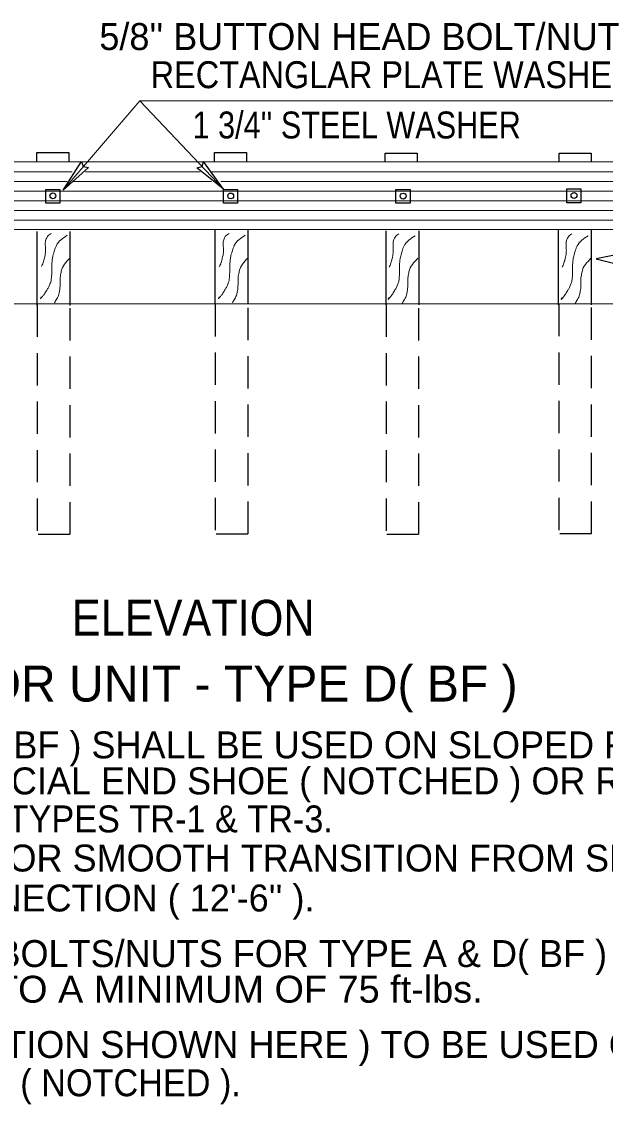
# Model space of a CAD drawing. Extents: x 578 to 948, y 17 to 286.
# Drawn here: x 795.7 to 824.9, y 81.2 to 135.5 of the extents above; entities that cross this region are included whole.
import ezdxf

# ---------------------------------------------------------------- set-up
doc = ezdxf.new("R2010")
doc.units = 0
doc.header["$LTSCALE"] = 0.54
doc.linetypes.add('LONG_DASHED', pattern=[7.5, 6, -1.5])
doc.linetypes.add('MEDIUM_DASHED', pattern=[4.5, 3, -1.5])
doc.layers.add('1', color=7, linetype='Continuous', lineweight=13)

msp = doc.modelspace()

# ---------------------------------------------------------------- linework, layer by layer
at = {"layer": '1'}
for p, q in [((801.5662, 131.5769), (825.569, 131.5769)), ((755.6484, 128.5094), (825.4733, 128.5094)), ((755.1567, 128.0045), (798.1951, 128.0045)), ((798.8688, 128.0045), (804.6052, 128.0045)), ((805.2019, 128.0045), (825.4733, 128.0045)), ((775.471, 127.5216), (797.9448, 127.5216)), ((798.2336, 127.5216), (805.1826, 127.5216)), ((805.6446, 127.5216), (825.4733, 127.5216)), ((751.3383, 126.5583), (825.4733, 126.5583)), ((774.8743, 127.0444), (825.4733, 127.0444)), ((752.395, 126.0718), (825.4733, 126.0718)), ((752.395, 125.5842), (825.4733, 125.5842)), ((755.6351, 125.1214), (825.4733, 125.1214))]:
    msp.add_line(p, q, dxfattribs=at)
at = {"layer": '1', "lineweight": 25}
for p, q in [((796.417, 128.9795), (798.0238, 128.9795)), ((796.417, 128.5473), (796.417, 128.9795)), ((798.0238, 128.9795), (798.0238, 128.5472)), ((805.3334, 128.9795), (806.9402, 128.9795)), ((805.3334, 128.5473), (805.3334, 128.9795)), ((806.9402, 128.9795), (806.9402, 128.5472)), ((813.8848, 128.9464), (815.4917, 128.9464)), ((813.8848, 128.5142), (813.8848, 128.9464)), ((815.4917, 128.9464), (815.4917, 128.5141)), ((822.6148, 128.9455), (824.2215, 128.9455)), ((822.6148, 128.5132), (822.6148, 128.9455)), ((824.2215, 128.9455), (824.2215, 128.5132)), ((797.7361, 127.0968), (798.6598, 128.5283)), ((797.7361, 127.0968), (799.0117, 128.2262)), ((805.7774, 127.1453), (804.4488, 128.2118)), ((805.7774, 127.1453), (804.7857, 128.5306)), ((796.8693, 127.1319), (797.5736, 127.1319)), ((796.8693, 126.4434), (796.8693, 127.1319)), ((797.5736, 127.1319), (797.5731, 126.4434)), ((805.7859, 127.1275), (806.4903, 127.1275)), ((805.7859, 126.4389), (805.7859, 127.1275)), ((806.4903, 127.1275), (806.4898, 126.4389)), ((814.4278, 127.1209), (815.1322, 127.1209)), ((814.4278, 126.4323), (814.4278, 127.1209)), ((815.1322, 127.1209), (815.1318, 126.4323)), ((822.9981, 127.1529), (823.7024, 127.1529)), ((822.9981, 126.4643), (822.9981, 127.1529)), ((823.7024, 127.1529), (823.7019, 126.4643)), ((797.5731, 126.4434), (796.8693, 126.4434)), ((806.4898, 126.4389), (805.7859, 126.4389)), ((815.1318, 126.4323), (814.4278, 126.4323)), ((823.7019, 126.4643), (822.9981, 126.4643)), ((796.4404, 121.3158), (796.4404, 125.0267)), ((798.0882, 121.3158), (798.0882, 125.0267)), ((805.3623, 121.3706), (805.3623, 125.0814)), ((807.01, 121.3706), (807.01, 125.0814)), ((813.9447, 121.3416), (813.9447, 125.0524)), ((815.5924, 121.3416), (815.5924, 125.0524)), ((822.5852, 121.3416), (822.5852, 125.1214)), ((824.2328, 121.3416), (824.2328, 125.1214)), ((782.6272, 121.3909), (825.4733, 121.4091))]:
    msp.add_line(p, q, dxfattribs=at)
at = {"layer": '1', "linetype": 'MEDIUM_DASHED', "lineweight": 25}
for p, q in [((796.4299, 121.3502), (796.4299, 109.8143)), ((798.0943, 109.8328), (798.0943, 121.3688)), ((805.3695, 121.3748), (805.3695, 109.8388)), ((807.0128, 109.8574), (807.0128, 121.3933)), ((813.9334, 121.3498), (813.9334, 109.8138)), ((815.5768, 109.8324), (815.5768, 121.3684)), ((822.5873, 121.3836), (822.5873, 109.8478)), ((824.2366, 109.8663), (824.2366, 121.4023)), ((796.4876, 109.8328), (798.0816, 109.8328)), ((805.4062, 109.8574), (807.0002, 109.8574)), ((822.6358, 109.8663), (824.2298, 109.8663))]:
    msp.add_line(p, q, dxfattribs=at)
at = {"layer": '1', "linetype": 'LONG_DASHED', "lineweight": 25}
msp.add_line((813.9701, 109.8324), (815.5641, 109.8324), dxfattribs=at)
at = {"layer": '1'}
msp.add_lwpolyline([(805.777, 127.1444), (801.582, 131.5769), (797.7353, 127.097)], dxfattribs=at)
at = {"layer": '1', "lineweight": 25}
for points in [[(798.6598, 128.5283), (798.7524, 128.2766), (799.0117, 128.2262)], [(804.4488, 128.2118), (804.7087, 128.278), (804.7857, 128.5306)], [(825.4733, 124.2299), (826.4884, 124.0484), (824.4689, 123.6515), (825.4733, 123.3909)]]:
    msp.add_lwpolyline(points, dxfattribs=at)
for centre in [(797.2253, 126.8074), (806.142, 126.8029), (814.784, 126.7964), (823.3542, 126.8284)]:
    msp.add_circle(centre, 0.1472, dxfattribs=at)
at = {"layer": '1'}
for points in [[(797.1415, 124.9258), (797.0388, 124.8574), (796.9498, 124.7616), (796.8883, 124.6522), (796.8541, 124.5496), (796.8473, 124.4401), (796.8473, 124.3305), (796.8541, 124.1938), (796.861, 124.0774), (796.8541, 123.9612), (796.8337, 123.8312), (796.7994, 123.6806), (796.7788, 123.578), (796.7378, 123.4616), (796.6968, 123.3453), (796.6488, 123.2564)], [(806.0635, 124.9258), (805.9608, 124.8574), (805.8719, 124.7616), (805.8103, 124.6522), (805.7761, 124.5496), (805.7693, 124.4401), (805.7693, 124.3305), (805.7761, 124.1938), (805.7829, 124.0774), (805.7761, 123.9612), (805.7556, 123.8312), (805.7214, 123.6806), (805.7008, 123.578), (805.6598, 123.4616), (805.6187, 123.3453), (805.5708, 123.2564)], [(814.5748, 124.8985), (814.4722, 124.8301), (814.3832, 124.7343), (814.3216, 124.6248), (814.2873, 124.5222), (814.2805, 124.4128), (814.2805, 124.3033), (814.2873, 124.1664), (814.2943, 124.0501), (814.2873, 123.9338), (814.2668, 123.8038), (814.2327, 123.6533), (814.2122, 123.5507), (814.1711, 123.4343), (814.1301, 123.318), (814.0822, 123.2291)], [(823.2514, 124.8985), (823.1487, 124.8301), (823.0598, 124.7343), (822.9982, 124.6248), (822.964, 124.5222), (822.9571, 124.4128), (822.9571, 124.3033), (822.964, 124.1664), (822.9708, 124.0501), (822.964, 123.9338), (822.9435, 123.8038), (822.9093, 123.6533), (822.8888, 123.5507), (822.8477, 123.4343), (822.8066, 123.318), (822.7588, 123.2291)], [(797.9488, 124.8301), (797.4015, 124.3237), (797.3468, 124.187), (797.3057, 124.0637), (797.2715, 123.9543), (797.2304, 123.8106), (797.1963, 123.6191), (797.1758, 123.3863), (797.1689, 123.2701), (797.1689, 123.1538), (797.1689, 123.0169), (797.162, 122.7912), (797.1483, 122.6475), (797.1347, 122.5448), (797.0936, 122.4217), (797.0183, 122.2438), (796.943, 122.1138), (796.8883, 122.0249), (796.772, 121.8401), (796.6762, 121.7238), (796.601, 121.6418), (796.6351, 121.7375)], [(806.8708, 124.8301), (806.3235, 124.3237), (806.2687, 124.187), (806.2277, 124.0637), (806.1935, 123.9543), (806.1524, 123.8106), (806.1182, 123.6191), (806.0977, 123.3863), (806.0908, 123.2701), (806.0908, 123.1538), (806.0908, 123.0169), (806.084, 122.7912), (806.0703, 122.6475), (806.0567, 122.5448), (806.0156, 122.4217), (805.9403, 122.2438), (805.8651, 122.1138), (805.8103, 122.0249), (805.694, 121.8401), (805.5982, 121.7238), (805.5229, 121.6418), (805.5572, 121.7375)], [(815.3822, 124.8028), (814.8348, 124.2964), (814.7801, 124.1596), (814.739, 124.0363), (814.7048, 123.927), (814.6637, 123.7833), (814.6294, 123.5918), (814.609, 123.359), (814.6021, 123.2428), (814.6021, 123.1265), (814.6021, 122.9897), (814.5953, 122.7638), (814.5816, 122.6201), (814.5679, 122.5175), (814.5269, 122.3943), (814.4516, 122.2165), (814.3763, 122.0864), (814.3216, 121.9976), (814.2053, 121.8128), (814.1095, 121.6965), (814.0343, 121.6144), (814.0684, 121.7102)], [(824.0588, 124.8028), (823.5113, 124.2964), (823.4566, 124.1596), (823.4156, 124.0363), (823.3814, 123.927), (823.3403, 123.7833), (823.3061, 123.5918), (823.2856, 123.359), (823.2788, 123.2428), (823.2788, 123.1265), (823.2788, 122.9897), (823.2718, 122.7638), (823.2582, 122.6201), (823.2445, 122.5175), (823.2035, 122.3943), (823.1282, 122.2165), (823.0529, 122.0864), (822.9982, 121.9976), (822.8818, 121.8128), (822.7861, 121.6965), (822.7108, 121.6144), (822.7451, 121.7102)], [(798.0925, 123.7011), (797.6478, 123.0307), (797.6273, 122.9074), (797.5998, 122.7843), (797.5862, 122.627), (797.5862, 122.4833), (797.5862, 122.3602), (797.5793, 122.1959), (797.5589, 122.0454), (797.5247, 121.8743), (797.4837, 121.7512), (797.422, 121.6418), (797.3603, 121.5391), (797.3057, 121.4364)], [(807.0144, 123.7011), (806.5698, 123.0307), (806.5492, 122.9074), (806.5218, 122.7843), (806.5082, 122.627), (806.5082, 122.4833), (806.5082, 122.3602), (806.5013, 122.1959), (806.4808, 122.0454), (806.4467, 121.8743), (806.4056, 121.7512), (806.344, 121.6418), (806.2823, 121.5391), (806.2277, 121.4364)], [(815.5258, 123.6738), (815.0811, 123.0033), (815.0605, 122.8801), (815.0332, 122.7569), (815.0195, 122.5997), (815.0195, 122.4559), (815.0195, 122.3328), (815.0126, 122.1686), (814.9922, 122.018), (814.9579, 121.8469), (814.9168, 121.7238), (814.8553, 121.6144), (814.7937, 121.5117), (814.739, 121.4091)], [(824.2023, 123.6738), (823.7577, 123.0033), (823.7372, 122.8801), (823.7098, 122.7569), (823.6961, 122.5997), (823.6961, 122.4559), (823.6961, 122.3328), (823.6893, 122.1686), (823.6688, 122.018), (823.6346, 121.8469), (823.5935, 121.7238), (823.5318, 121.6144), (823.4703, 121.5117), (823.4156, 121.4091)]]:
    msp.add_spline(points, degree=3, dxfattribs=at)

# ---------------------------------------------------------------- texts
for s, height, p in [("5/8'' BUTTON HEAD BOLT/NUT ", 1.351, (799.5561, 134.1208)), ('ANCHOR UNIT - TYPE D( BF )', 1.802, (786.9259, 101.4451)), ('ANCHOR UNIT TYPE D( BF ) SHALL BE USED ON SLOPED FACE PARAPET', 1.351, (774.5703, 98.5967)), ('W/BLOCKOUT FOR SPECIAL END SHOE ( NOTCHED ) OR RETROFIT AND WITH', 1.351, (774.5433, 96.7893)), ('ADJUST RAIL HEIGHT FOR SMOOTH TRANSITION FROM SPECIAL END SHOE', 1.351, (774.5244, 92.9213)), ("TO FIRST SPLICE CONNECTION ( 12'-6'' ).", 1.351, (774.677, 90.9163)), ('SPLICE CONNECTION BOLTS/NUTS FOR TYPE A & D( BF ) ANCHOR UNITS', 1.351, (774.8235, 88.1307)), ('CURB ( TAPERING SECTION SHOWN HERE ) TO BE USED ONLY WITH', 1.351, (774.6101, 83.5698))]:
    msp.add_text(s, height=height, dxfattribs=at).set_placement(p)
for s, height, width, p in [('RECTANGLAR PLATE WASHER', 1.351, 0.9, (802.1307, 132.208)), ("1 3/4'' STEEL WASHER", 1.351, 0.85, (804.2277, 129.6853)), ('ELEVATION', 1.802, 0.9, (798.1747, 104.7451)), ('BRIDGE TRAFFIC RAILS TYPES TR-1 & TR-3.', 1.351, 0.95, (774.7411, 94.8831)), ('SHALL BE TORQUED TO A MINIMUM OF 75 ft-lbs.', 1.351, 1.05, (774.7168, 86.3425)), ('SLOPED FACE PARAPET ( NOTCHED ).', 1.351, 0.95, (774.6101, 81.6503))]:
    msp.add_text(s, height=height, dxfattribs=dict(at, width=width)).set_placement(p)

doc.saveas('drawing.dxf')
